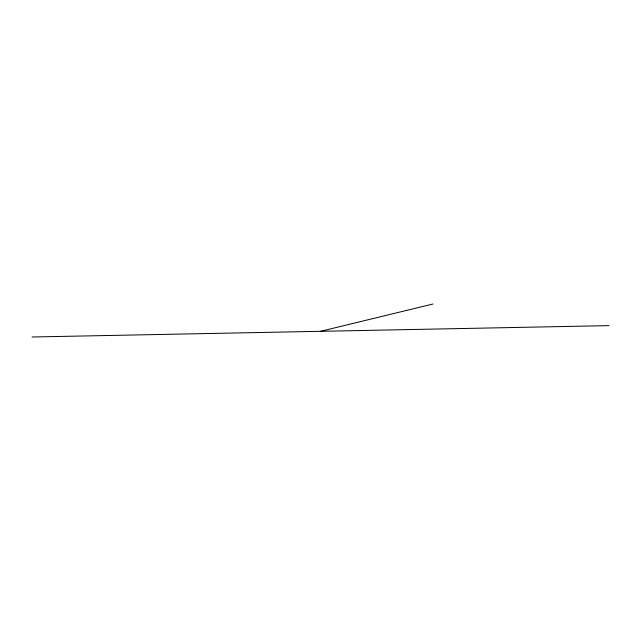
<?xml version="1.0" encoding="UTF-8"?>
<svg xmlns="http://www.w3.org/2000/svg" width="641" height="641" viewBox="0 0 641 641"><rect width="100%" height="100%" fill="white"/><g stroke="black" fill="none" stroke-linecap="round" stroke-linejoin="round"><path stroke-width="0.96" d="M320.5 331.317L432.979 304.002M32.05 336.998L608.95 325.628"/></g></svg>
